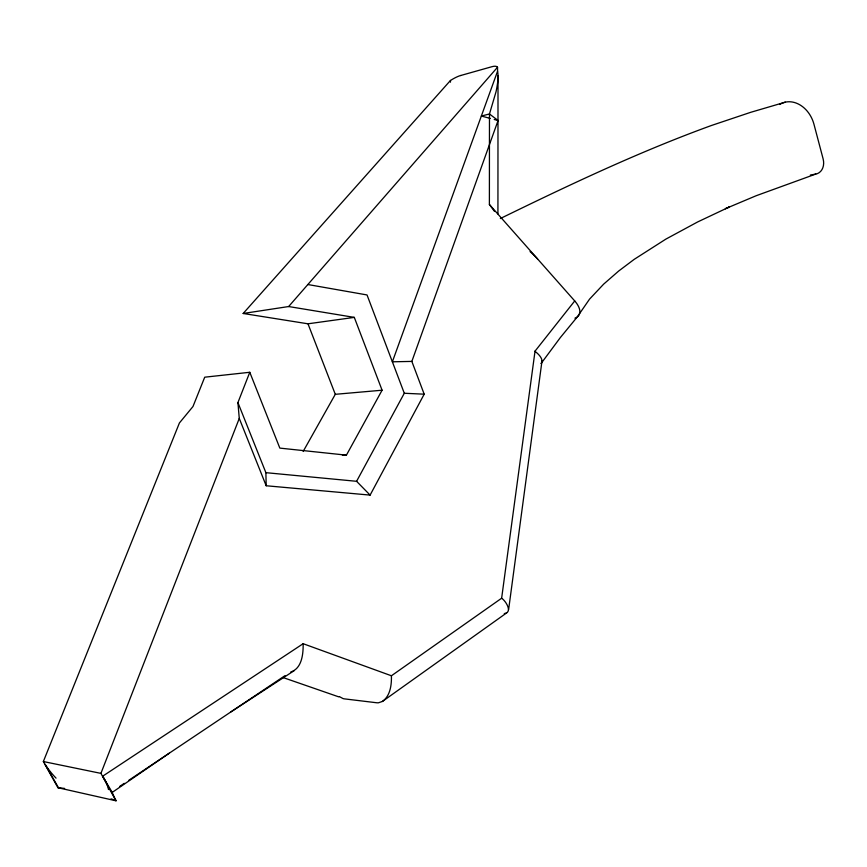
<?xml version="1.0" encoding="UTF-8"?>
<svg xmlns="http://www.w3.org/2000/svg" width="867" height="867" viewBox="0 0 867 867"><rect width="100%" height="100%" fill="white"/><g stroke="black" fill="none" stroke-linecap="round" stroke-linejoin="round"><path stroke-width="1.3" d="M494.515 211.396L489.389 204.471L489.476 113.978L496.022 91.794A99.694 47.674 -54.2 0 0 497.68 82.083L498.016 75.613A44.141 21.382 -53.4 0 0 497.571 71.246L497.539 67.225L288.646 306.539L243.172 313.475L450.461 80.468L452.271 79.374A18.38 5.321 -35.5 0 1 460.637 75.494M498.016 75.613L497.929 213.943M450.461 82.181L450.461 80.468M504.269 613.587C512.863 612.568 506.187 601.297 501.635 598.219L535.026 351.168L574.723 300.947L489.389 204.471M508.626 609.555L541.994 360.965M501.635 598.219L391.418 675.772L303.147 643.704L102.674 776.203L111.81 791.734L115.972 800.794L57.948 787.724L43.35 761.54L179.415 422.966L192.973 406.525L204.72 377.188L249.783 372.279L237.916 402.591L239.27 418.425L266.191 485.758L370.101 495.1L424.191 394.182L411.847 361.409L498.081 120.513L489.476 113.978L481.348 116.037L490.354 118.443M497.56 71.257L392.372 361.799L411.847 361.409M115.972 800.794L100.919 773.375L239.27 418.425M237.916 402.591L265.887 472.667L356.586 481.304L404.293 393.26L367.034 294.953L307.861 284.528M342.422 455.327L346.41 455.153L382.087 390.215L354.3 317.387L288.646 306.539M303.168 451.436L335.291 394.312L307.98 323.803L243.172 313.475M541.127 363.457L560.342 337.566L577.259 316.954L589.527 299.158L603.66 284.127L618.702 271.013L634.232 259.331L665.899 239.097L697.664 221.941L729.082 207.094L725.354 208.709L756.208 195.714L815.739 174.083A13.764 10.913 67.7 0 0 823.108 158.834L813.961 124.252A27.473 21.697 69.5 0 0 779.726 104.474M339.474 696.667L342.974 698.542A18.749 6.492 -23 0 0 344.611 698.889L376.289 702.714A19.117 6.784 -22.7 0 0 378.37 702.812L382.39 701.468L506.707 612.861M112.027 792.546L169.228 753.217M290.77 671.979C302.074 668.468 303.309 653.653 303.147 643.704M119.798 786.336L124.284 783.324M128.782 780.311L285.015 675.653M57.948 787.724L64.613 788.428M230.958 711.861L294.347 670.549M382.39 701.468C390.399 695.854 391.656 684.778 391.418 675.772M500.335 218.538C569.456 184.812 639.087 151.779 711.449 125.487L750.789 112.287L785.307 102.165M460.594 75.537L491.99 66.683A18.76 5.527 -35.2 0 1 497.04 66.813L497.517 67.192M810.342 175.058L811.685 174.809M813.029 174.57L815.739 174.083M307.98 323.803L354.3 317.387M335.291 394.312L382.087 390.215M404.293 393.26L424.191 394.182M346.41 455.153L279.835 448.109L249.783 372.279M43.35 761.54L100.919 773.375M494.212 119.483L498.081 120.513M116.362 800.534L111.019 798.875M283.086 677.561L338.824 696.884M356.586 481.304L370.101 495.1M58.327 787.474L45.051 764.239A29.305 9.645 50.1 0 0 56.041 778.122M265.887 472.667L266.191 485.758M102.674 776.203A30.031 10.122 49.8 0 1 108.473 789.523M574.723 300.947A23.973 12.019 30.2 0 1 574.94 318.167M534.831 351.2A24.948 9.71 22 0 1 541.225 363.403M530.062 251.603A48.194 24.33 31.4 0 1 537.616 259.005"/></g></svg>
